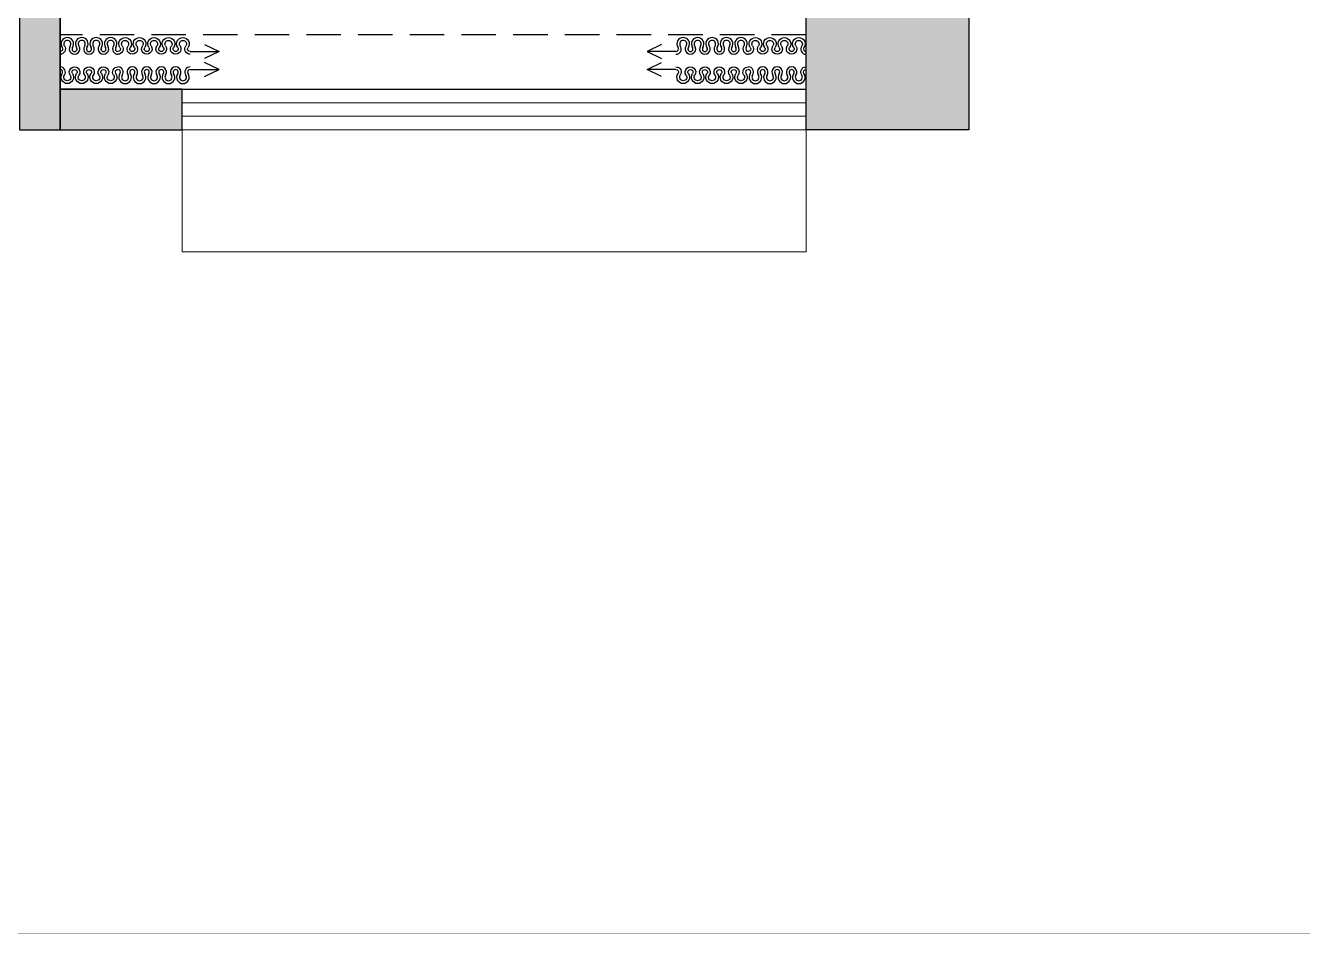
# Model space of a CAD drawing. Header units: millimetres. Extents: x 307301 to 459443, y -2888111 to -2805601.
# Drawn here: x 446390 to 451097, y -2888111 to -2884765 of the extents above; entities that cross this region are included whole.
import ezdxf

# ---------------------------------------------------------------- set-up
doc = ezdxf.new("R2010")
doc.units = ezdxf.units.MM
doc.header["$LTSCALE"] = 10
doc.header["$MEASUREMENT"] = 0
doc.linetypes.add('HIDDEN', pattern=[9.525, 6.35, -3.175])
for name, color, linetype in [('BMA  furniture', 6, 'Continuous'), ('COL', 2, 'Continuous'), ('PDA FURNITURE', 6, 'Continuous'), ('WALL - PDA', 1, 'Continuous')]:
    doc.layers.add(name, color=color, linetype=linetype)
for name, color, linetype, lineweight in [('COLUMN HATCH', 252, 'Continuous', 5), ('ELEV', 143, 'Continuous', 9), ('HATCH WALL', 8, 'Continuous', 0), ('WIN', 5, 'Continuous', 9)]:
    doc.layers.add(name, color=color, linetype=linetype, lineweight=lineweight)

# ---------------------------------------------------------------- blocks, each defined once
blk = doc.blocks.new('A$C9a3b0c70')
at = {"layer": 'COLUMN HATCH'}
h = blk.add_hatch(color=252, dxfattribs=at)
h.dxf.hatch_style = 1
h.paths.add_polyline_path([(15599.9, 24712.3), (14999.9, 24712.3), (14999.9, 23652.3), (15599.9, 23652.3)])
at = {"layer": 'HATCH WALL'}
blk.add_hatch(color=7, dxfattribs=at).paths.add_polyline_path([(12250, 23652.3), (12100, 23652.3), (12100, 24712.3), (12250, 24712.3)])
at = {"layer": 'COL'}
blk.add_lwpolyline([(14999.9, 23652.3), (15599.9, 23652.3), (15599.9, 24712.3), (14999.9, 24712.3)], close=True, dxfattribs=at)
at = {"layer": 'WALL - PDA', "elevation": 0.1}
blk.add_lwpolyline([(12250, 23652.3), (12100, 23652.3), (12100, 24712.3), (12250, 24712.3)], close=True, dxfattribs=at)
blk = doc.blocks.new('A$C3F2B00B6')
at = {"color": 3}
for p, q in [((0, 119), (0, 0)), ((-29, 59.8), (0, 0)), ((0, 0), (29, 59.8))]:
    blk.add_line(p, q, dxfattribs=at)
at = {"color": 3, "extrusion": (0, 0, -1)}
for centre, major_axis, start_param, end_param in [((-31.5, 624.7), (18.4, 18.4), 3.927048, 6.113388), ((-31.5, 624.7), (10.3, 10.3), 3.927048, 6.113388), ((-31.5, 624.7), (-18.4, 18.4), 3.311504, 5.497844), ((-31.5, 565.2), (-18.4, 18.4), 5.49773, 7.68407), ((-31.5, 624.7), (10.3, 10.3), 1.740708, 3.927048), ((-31.5, 565.2), (-10.3, 10.3), 5.49773, 7.68407), ((-10.4, 595), (15.4, 15.4), -1.400999, 2.971681), ((-10.4, 595), (7.38, 7.38), -1.400999, 2.971681), ((-31.5, 565.2), (-18.4, 18.4), 3.31139, 5.49773), ((-31.5, 505.7), (-18.4, 18.4), 5.49773, 7.68407), ((-31.5, 565.2), (10.3, 10.3), 1.740594, 3.926934), ((-10.4, 535.5), (-15.4, 15.4), 0.169798, 4.542478), ((-10.4, 535.5), (-7.38, 7.38), 0.169798, 4.542478), ((-31.5, 505.7), (18.4, 18.4), 1.740594, 3.926934), ((-31.5, 446.2), (-18.4, 18.4), 5.49773, 7.68407), ((-31.5, 505.7), (-10.3, 10.3), 5.49773, 7.68407), ((-31.5, 505.7), (-10.3, 10.3), 3.31139, 5.49773), ((-10.4, 476), (-15.4, 15.4), 0.169798, 4.542478), ((-10.4, 476), (7.38, 7.38), -1.400999, 2.971681), ((-31.5, 446.2), (-18.4, 18.4), 3.31139, 5.49773), ((-31.5, 446.2), (-10.3, 10.3), 5.49773, 7.68407), ((-31.5, 446.2), (10.3, 10.3), 1.740594, 3.926934), ((-10.4, 416.5), (-15.4, 15.4), 0.169798, 2.356138), ((-10.4, 416.5), (7.38, 7.38), -1.400999, 0.785341)]:
    blk.add_ellipse(centre, major_axis=major_axis, ratio=1, start_param=start_param, end_param=end_param, dxfattribs=at)
at = {"color": 3}
for centre, major_axis, start_param, end_param in [((-10.4, 654.5), (-15.4, 15.4), 1.740594, 3.926934), ((-10.4, 654.5), (-7.38, 7.38), 1.740594, 3.926934), ((-31.5, 386.7), (18.4, 18.4), 0.169798, 2.356138), ((-31.5, 386.7), (18.4, 18.4), 2.356138, 4.542478), ((-31.5, 386.7), (10.3, 10.3), 0.169798, 2.356138), ((-31.5, 386.7), (10.3, 10.3), 2.356138, 4.542478), ((-10.4, 416.5), (15.4, 15.4), 3.31139, 5.49773), ((-10.4, 357), (15.4, 15.4), 3.31139, 7.68407), ((-10.4, 357), (7.38, 7.38), 3.31139, 7.68407), ((-10.4, 416.5), (-7.38, 7.38), 1.740594, 3.926934), ((-31.5, 327.2), (-18.4, 18.4), -1.400999, 0.785341), ((-31.5, 327.2), (18.4, 18.4), 2.356138, 4.542478), ((-31.5, 327.2), (10.3, 10.3), 0.169798, 2.356138), ((-31.5, 327.2), (10.3, 10.3), 2.356138, 4.542478), ((-10.4, 297.5), (15.4, 15.4), 3.31139, 7.68407), ((-31.5, 267.7), (18.4, 18.4), 0.169798, 2.356138), ((-31.5, 267.7), (-18.4, 18.4), 0.785341, 2.971681), ((-31.5, 267.7), (-10.3, 10.3), -1.400999, 0.785341), ((-31.5, 267.7), (-10.3, 10.3), 0.785341, 2.971681), ((-10.4, 297.5), (-7.38, 7.38), 1.740594, 6.113274), ((-31.5, 208.2), (18.4, 18.4), 0.169911, 2.356251), ((-31.5, 208.2), (10.3, 10.3), 0.169911, 2.356251), ((-10.4, 238), (-15.4, 15.4), 1.740594, 6.113274), ((-10.4, 238), (-7.38, 7.38), 1.740594, 6.113274), ((-31.5, 208.2), (-18.4, 18.4), 0.785455, 2.971795), ((-31.5, 148.7), (-18.4, 18.4), -1.400885, 0.785455), ((-31.5, 208.2), (-10.3, 10.3), 0.785455, 2.971795), ((-31.5, 148.7), (10.3, 10.3), 0.169911, 2.356251), ((-10.4, 178.5), (15.4, 15.4), 3.311504, 7.684184), ((-10.4, 178.5), (7.38, 7.38), 3.311504, 7.684184), ((-31.5, 148.7), (18.4, 18.4), 2.356251, 4.542591), ((-31.5, 148.7), (10.3, 10.3), 2.356251, 4.542591), ((-10.4, 119), (-15.4, 15.4), 3.926991, 6.113388), ((-10.4, 119), (7.38, 7.38), 5.497787, 7.684184)]:
    blk.add_ellipse(centre, major_axis=major_axis, ratio=1, start_param=start_param, end_param=end_param, dxfattribs=at)

msp = doc.modelspace()

# ---------------------------------------------------------------- hatches: boundary and pattern name
at = {"layer": 'HATCH WALL'}
msp.add_hatch(color=7, dxfattribs=at).paths.add_polyline_path([(446517.5, -2885150), (446967.5, -2885150), (446967.5, -2885000), (446517.5, -2885000)])

# ---------------------------------------------------------------- linework, layer by layer
at = {"layer": 'BMA  furniture', "color": 3, "linetype": 'HIDDEN', "ltscale": 2, "elevation": 0.1}
msp.add_lwpolyline([(449267.5, -2884800), (446517.6, -2884800)], dxfattribs=at)
at = {"layer": 'ELEV', "ltscale": 50, "elevation": 0, "flags": 128}
msp.add_lwpolyline([(446967.5, -2885150), (446967.5, -2885600), (449267.5, -2885600), (449267.5, -2885150)], dxfattribs=at)
at = {"layer": 'PDA FURNITURE', "color": 8, "linetype": 'HIDDEN', "ltscale": 10, "const_width": 2}
msp.add_lwpolyline([(436815.2, -2864894.4), (459441.6, -2864894.4), (459441.6, -2888110.5), (436815.2, -2888110.5)], close=True, dxfattribs=at)
at = {"layer": 'PDA FURNITURE', "elevation": 0.1}
msp.add_lwpolyline([(445532.5, -2878860), (445537.5, -2879830), (446517.6, -2879830), (446517.6, -2885000), (449267.5, -2885000), (449267.5, -2884090), (449567.5, -2884090), (449567.6, -2881640), (451097.5, -2881640), (451097.5, -2884230), (452617.5, -2884230), (452617.5, -2884380), (452167.5, -2884380), (452167.6, -2886260), (453067.5, -2886260), (453067.5, -2887045), (455667.3, -2887043.8), (455667.3, -2886965.1), (455967.2, -2886964.9), (455967.7, -2878729.9)], dxfattribs=at)
at = {"layer": 'WALL - PDA', "elevation": 0.1}
msp.add_lwpolyline([(446517.5, -2885150), (446967.5, -2885150), (446967.5, -2885000), (446517.5, -2885000)], close=True, dxfattribs=at)
at = {"layer": 'WIN', "ltscale": 50}
for p, q in [((449267.5, -2885000), (446967.5, -2885000)), ((449267.5, -2885050), (446967.5, -2885050)), ((449267.5, -2885100), (446967.5, -2885100)), ((449267.5, -2885150), (446967.5, -2885150))]:
    msp.add_line(p, q, dxfattribs=at)

# ---------------------------------------------------------------- block references
at = {"xscale": -1, "rotation": 180}
msp.add_blockref('A$C9a3b0c70', (434267.6, -2860437.7), dxfattribs=at)
at = {"layer": 'BMA  furniture', "yscale": 0.8954225604944318, "zscale": 0.8954225604944318}
for p, xscale, rotation in [((447103.6, -2884861.2, 0.1), -0.8954225604944318, 90), ((448681.5, -2884861.2, 0.1), 0.8954225604944318, 270), ((447103.6, -2884927.8, 0.1), 0.8954225604944318, 89.99999999999993), ((448681.5, -2884927.8, 0.1), -0.8954225604944318, 270.0000000000001)]:
    msp.add_blockref('A$C3F2B00B6', p, dxfattribs=dict(at, xscale=xscale, rotation=rotation))

doc.saveas('drawing.dxf')
